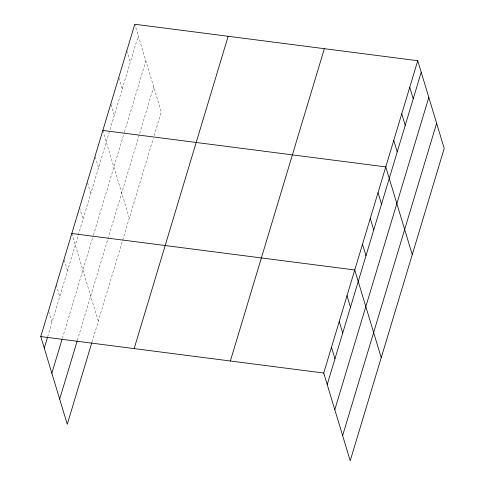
<?xml version="1.0" encoding="UTF-8"?>
<svg xmlns="http://www.w3.org/2000/svg" width="485" height="485" viewBox="0 0 485 485"><rect width="100%" height="100%" fill="white"/><g stroke="black" fill="none" stroke-linecap="round" stroke-linejoin="round"><path stroke-width="0.36" stroke-dasharray="2.42 1.82" d="M47.706 336.632L138.261 35.763M62.407 338.16L93.211 235.807M93.429 235.092L124.257 132.66M124.475 131.944L145.852 60.91M77.339 340.446L153.672 86.821M92.041 341.974L122.414 241.057M122.626 240.342L153.278 138.51M154.139 135.642L161.269 111.962L134.788 24.25M126.797 50.798L130.271 62.31M119.019 78.061L122.281 88.858M111.029 104.608L114.29 115.406M102.826 130.435L129.307 218.153M95.284 156.922L98.546 167.719M87.53 182.687L90.792 193.485M79.558 207.738L83.032 219.25M71.804 233.503L98.285 321.216M64.262 259.99L67.524 270.782M56.29 285.034L59.77 296.547M48.755 311.522L52.016 322.313"/><path stroke-width="0.73" d="M91.823 342.689L67.263 424.284L40.782 336.566L134.788 24.25L417.737 60.716L444.218 148.434L350.212 460.75L323.731 373.038L417.737 60.716M44.256 348.084L47.488 337.348M51.853 373.226L61.977 339.591M59.673 399.137L77.121 341.161M134.157 348.6L228.156 36.284M230.357 361.004L324.362 48.682M327.211 384.55L421.21 72.235M334.802 409.698L428.807 97.382M342.622 435.603L436.627 123.287M102.826 130.435L385.775 166.907L412.256 254.619M71.804 233.503L354.753 269.969L381.234 357.688M40.782 336.566L323.731 373.038M409.746 87.264L413.22 98.782M401.756 113.811L405.23 125.33M393.765 140.359L397.239 151.872M378.021 192.672L381.495 204.185M370.261 218.438L373.741 229.957M362.507 244.204L365.987 255.722M346.999 295.735L350.473 307.254M339.245 321.5L342.719 333.019M331.485 347.272L334.965 358.785"/></g></svg>
